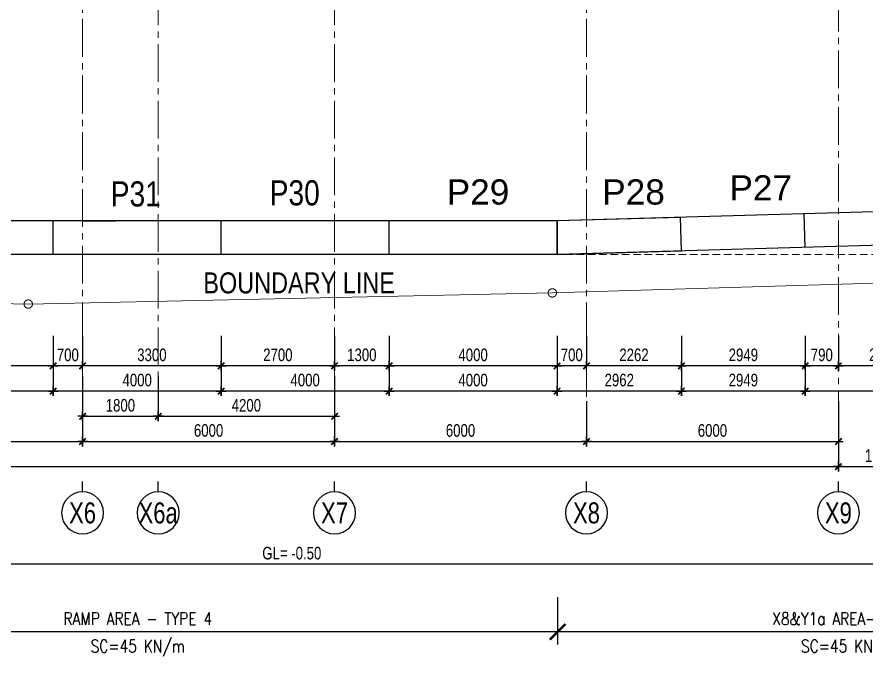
# Model space of a CAD drawing. Header units: millimetres. Extents: x 2611025 to 4139346, y -89870 to 101087.
# Drawn here: x 2686152 to 2706396, y -53906 to -38376 of the extents above; entities that cross this region are included whole.
import ezdxf
from ezdxf.enums import TextEntityAlignment as Align

# ---------------------------------------------------------------- set-up
doc = ezdxf.new("R2010")
doc.units = ezdxf.units.MM
doc.header["$LTSCALE"] = 1200
doc.header["$PDMODE"] = 35
for name, pattern in [('$$DASHED$$', [0.75, 0.5, -0.25]), ('CENTER2', [1.125, 0.75, -0.125, 0.125, -0.125]), ('ChainLines2', [3230, 2800, -140, 150, -140])]:
    doc.linetypes.add(name, pattern=pattern)
for name, color, linetype, lineweight in [('2D_SIKITI', 6, 'ChainLines2', 20), ('BOUND', 3, 'Continuous', 20), ('ESB_TEXT', 3, 'Continuous', 20), ('K-THUOC', 1, 'Continuous', 18)]:
    doc.layers.add(name, color=color, linetype=linetype, lineweight=lineweight)
for name, color, linetype in [('CDC.01.AXIS', 160, 'CENTER2'), ('CDC.02.DIM', 1, 'Continuous'), ('CDC.06.TEXT', 2, 'Continuous'), ('WALL-RC', 2, 'Continuous')]:
    doc.layers.add(name, color=color, linetype=linetype)
doc.styles.add('1', font='arial.ttf', dxfattribs={"width": 0.75})
doc.styles.add('Arial', font='arial.ttf', dxfattribs={"height": 480})
doc.styles.add('BIGTEXT', font='arial.ttf', dxfattribs={"width": 0.8})
doc.styles.add('DIMTEXT', font='romans.shx', dxfattribs={"width": 0.8})
doc.styles.add('ESB_ARIAL', font='arial.ttf', dxfattribs={"width": 0.8})
doc.styles.add('SMTEXT', font='arial.ttf', dxfattribs={"width": 0.75})
doc.dimstyles.new('120X1', dxfattribs={"dimscale": 120, "dimtxt": 2.5, "dimasz": 0.008, "dimexe": 0, "dimexo": 0, "dimgap": 0.9, "dimtad": 1, "dimdec": 0, "dimzin": 13, "dimdsep": 46, "dimtxsty": '1', "dimblk1": 'CHEO', "dimblk2": 'CHEO', "dimsah": 1, "dimcen": 0, "dimclrd": 256, "dimclre": 256, "dimclrt": 3, "dimadec": 0, "dimazin": 0, "dimtfac": 1, "dimtdec": 0, "dimtix": 1, "dimtmove": 2, "dimatfit": 3, "dimldrblk": 'CHEO', "dimfxl": 8, "dimfxlon": 1, "dimtolj": 1, "dimtzin": 13, "dimarcsym": 0})
doc.dimstyles.new('BSV1-100', dxfattribs={"dimtxt": 300, "dimasz": 250, "dimexe": 200, "dimexo": 0, "dimgap": 108, "dimtad": 1, "dimdec": 0, "dimdsep": 46, "dimtxsty": 'SMTEXT', "dimblk": 'ARCHTICK', "dimcen": 100, "dimdle": 250, "dimclrd": 256, "dimclre": 256, "dimclrt": 1, "dimadec": 0, "dimazin": 0, "dimtfac": 1, "dimtdec": 0, "dimtix": 1, "dimtmove": 2, "dimatfit": 3, "dimfxl": 720, "dimfxlon": 1, "dimtolj": 1, "dimtzin": 0, "dimarcsym": 0})
doc.dimstyles.new('BSV100', dxfattribs={"dimscale": 1.5, "dimtxt": 300, "dimasz": 250, "dimexe": 200, "dimexo": 0, "dimgap": 108, "dimtad": 1, "dimdec": 0, "dimdsep": 46, "dimtxsty": 'SMTEXT', "dimblk": 'ARCHTICK', "dimcen": 100, "dimdle": 250, "dimclrd": 256, "dimclre": 256, "dimclrt": 2, "dimadec": 0, "dimazin": 0, "dimtfac": 1, "dimtdec": 0, "dimtix": 1, "dimtmove": 2, "dimatfit": 3, "dimfxl": 550, "dimfxlon": 1, "dimtolj": 1, "dimtzin": 0, "dimarcsym": 0})

# ---------------------------------------------------------------- blocks, each defined once
blk = doc.blocks.new('_ArchTick')
at = {"color": 0, "linetype": 'ByBlock', "const_width": 0.15}
blk.add_lwpolyline([(-0.5, -0.5), (0.5, 0.5)], dxfattribs=at)
blk = doc.blocks.new('*D19')
at = {"layer": 'BOUND', "lineweight": -2, "transparency": 16777216}
for p, q in [((2672529, -50692), (2672529, -51612)), ((2712865, -50692), (2712865, -51612)), ((2713115, -51412), (2672279, -51412))]:
    blk.add_line(p, q, dxfattribs=at)
at = {"layer": 'Defpoints', "color": 0, "transparency": 16777216}
for p in [(2672529, -43353), (2712865, -43353), (2672529, -51412)]:
    blk.add_point(p, dxfattribs=at)
at = {"layer": 'BOUND', "lineweight": -2, "transparency": 16777216, "xscale": 250, "yscale": 250, "zscale": 250, "rotation": 180}
blk.add_blockref('_ArchTick', (2672529, -51412), dxfattribs=at)
at = {"layer": 'BOUND', "lineweight": -2, "transparency": 16777216, "xscale": 250, "yscale": 250, "zscale": 250}
blk.add_blockref('_ArchTick', (2712865, -51412), dxfattribs=at)
at = {"layer": 'BOUND', "color": 1, "transparency": 16777216, "insert": (2692697, -51149), "char_height": 300, "attachment_point": 5, "style": 'SMTEXT'}
blk.add_mtext('\\A1;GL= -0.50', dxfattribs=at)
blk = doc.blocks.new('*D58')
at = {"layer": 'Defpoints', "color": 0, "transparency": 16777216}
for p in [(2712865, -43353), (2699028, -43615), (2699028, -53020)]:
    blk.add_point(p, dxfattribs=at)
at = {"layer": 'K-THUOC', "lineweight": -2, "transparency": 16777216}
for p, q in [((2699028, -52195), (2699028, -53320)), ((2712865, -52195), (2712865, -53320)), ((2713240, -53020), (2698653, -53020))]:
    blk.add_line(p, q, dxfattribs=at)
at = {"layer": 'K-THUOC', "lineweight": -2, "transparency": 16777216, "xscale": 375, "yscale": 375, "zscale": 375, "rotation": 180}
blk.add_blockref('_ArchTick', (2699028, -53020), dxfattribs=at)
at = {"layer": 'K-THUOC', "lineweight": -2, "transparency": 16777216, "xscale": 375, "yscale": 375, "zscale": 375}
blk.add_blockref('_ArchTick', (2712865, -53020), dxfattribs=at)
at = {"layer": 'K-THUOC', "color": 2, "transparency": 16777216, "char_height": 300, "attachment_point": 5, "style": 'DIMTEXT'}
for s, insert in [('\\A1;X8&Y1a AREA-TYPE 2', (2705946, -52708)), ('\\A1;SC=45 KN/m', (2705946, -53410))]:
    blk.add_mtext(s, dxfattribs=dict(at, insert=insert))
blk = doc.blocks.new('*D59')
at = {"layer": 'Defpoints', "color": 0, "transparency": 16777216}
for p in [(2679029, -43353), (2699028, -43353), (2679029, -53020)]:
    blk.add_point(p, dxfattribs=at)
at = {"layer": 'K-THUOC', "lineweight": -2, "transparency": 16777216}
for p, q in [((2679029, -52195), (2679029, -53320)), ((2699028, -52195), (2699028, -53320)), ((2699403, -53020), (2678654, -53020))]:
    blk.add_line(p, q, dxfattribs=at)
at = {"layer": 'K-THUOC', "lineweight": -2, "transparency": 16777216, "xscale": 375, "yscale": 375, "zscale": 375, "rotation": 180}
blk.add_blockref('_ArchTick', (2679029, -53020), dxfattribs=at)
at = {"layer": 'K-THUOC', "lineweight": -2, "transparency": 16777216, "xscale": 375, "yscale": 375, "zscale": 375}
blk.add_blockref('_ArchTick', (2699028, -53020), dxfattribs=at)
at = {"layer": 'K-THUOC', "color": 2, "transparency": 16777216, "char_height": 300, "attachment_point": 5, "style": 'DIMTEXT'}
for s, insert in [('\\A1;RAMP AREA - TYPE 4', (2689028, -52708)), ('\\A1;SC=45 KN/m', (2689028, -53410))]:
    blk.add_mtext(s, dxfattribs=dict(at, insert=insert))
blk = doc.blocks.new('CHEO')
at = {"layer": 'CDC.02.DIM'}
for points in [[(-121, 0), (121, 0)], [(0, 121), (0, -121)]]:
    blk.add_lwpolyline(points, dxfattribs=at)
at = {"layer": 'CDC.02.DIM', "const_width": 40}
blk.add_lwpolyline([(80, 80), (-80, -81)], dxfattribs=at)
blk = doc.blocks.new('*D192')
at = {"layer": 'CDC.02.DIM', "lineweight": -2, "transparency": 16777216}
for p, q in [((2681715, -47527), (2681715, -48487)), ((2687715, -47527), (2687715, -48487)), ((2681716, -48487), (2687714, -48487))]:
    blk.add_line(p, q, dxfattribs=at)
at = {"layer": 'Defpoints', "color": 0, "transparency": 16777216}
for p in [(2681715, -45969), (2687715, -45969), (2687715, -48487)]:
    blk.add_point(p, dxfattribs=at)
at = {"layer": 'CDC.02.DIM', "lineweight": -2, "transparency": 16777216, "xscale": 0.96, "yscale": 0.96, "zscale": 0.96, "rotation": 180}
blk.add_blockref('CHEO', (2681715, -48487), dxfattribs=at)
at = {"layer": 'CDC.02.DIM', "lineweight": -2, "transparency": 16777216, "xscale": 0.96, "yscale": 0.96, "zscale": 0.96}
blk.add_blockref('CHEO', (2687715, -48487), dxfattribs=at)
at = {"layer": 'CDC.02.DIM', "color": 3, "transparency": 16777216, "insert": (2684715, -48226), "char_height": 300, "attachment_point": 5, "style": '1'}
blk.add_mtext('\\A1;6000', dxfattribs=at)
blk = doc.blocks.new('*D193')
at = {"layer": 'CDC.02.DIM', "lineweight": -2, "transparency": 16777216}
for p, q in [((2687715, -47527), (2687715, -48487)), ((2693715, -47527), (2693715, -48487)), ((2687716, -48487), (2693714, -48487))]:
    blk.add_line(p, q, dxfattribs=at)
at = {"layer": 'Defpoints', "color": 0, "transparency": 16777216}
for p in [(2687715, -45969), (2693715, -45969), (2693715, -48487)]:
    blk.add_point(p, dxfattribs=at)
at = {"layer": 'CDC.02.DIM', "lineweight": -2, "transparency": 16777216, "xscale": 0.96, "yscale": 0.96, "zscale": 0.96, "rotation": 180}
blk.add_blockref('CHEO', (2687715, -48487), dxfattribs=at)
at = {"layer": 'CDC.02.DIM', "lineweight": -2, "transparency": 16777216, "xscale": 0.96, "yscale": 0.96, "zscale": 0.96}
blk.add_blockref('CHEO', (2693715, -48487), dxfattribs=at)
at = {"layer": 'CDC.02.DIM', "color": 3, "transparency": 16777216, "insert": (2690715, -48226), "char_height": 300, "attachment_point": 5, "style": '1'}
blk.add_mtext('\\A1;6000', dxfattribs=at)
blk = doc.blocks.new('*D194')
at = {"layer": 'CDC.02.DIM', "lineweight": -2, "transparency": 16777216}
for p, q in [((2693715, -47527), (2693715, -48487)), ((2699715, -47527), (2699715, -48487)), ((2693716, -48487), (2699714, -48487))]:
    blk.add_line(p, q, dxfattribs=at)
at = {"layer": 'Defpoints', "color": 0, "transparency": 16777216}
for p in [(2693715, -45969), (2699715, -45969), (2699715, -48487)]:
    blk.add_point(p, dxfattribs=at)
at = {"layer": 'CDC.02.DIM', "lineweight": -2, "transparency": 16777216, "xscale": 0.96, "yscale": 0.96, "zscale": 0.96, "rotation": 180}
blk.add_blockref('CHEO', (2693715, -48487), dxfattribs=at)
at = {"layer": 'CDC.02.DIM', "lineweight": -2, "transparency": 16777216, "xscale": 0.96, "yscale": 0.96, "zscale": 0.96}
blk.add_blockref('CHEO', (2699715, -48487), dxfattribs=at)
at = {"layer": 'CDC.02.DIM', "color": 3, "transparency": 16777216, "insert": (2696715, -48226), "char_height": 300, "attachment_point": 5, "style": '1'}
blk.add_mtext('\\A1;6000', dxfattribs=at)
blk = doc.blocks.new('*D195')
at = {"layer": 'CDC.02.DIM', "lineweight": -2, "transparency": 16777216}
for p, q in [((2699715, -47527), (2699715, -48487)), ((2705715, -47527), (2705715, -48487)), ((2699716, -48487), (2705714, -48487))]:
    blk.add_line(p, q, dxfattribs=at)
at = {"layer": 'Defpoints', "color": 0, "transparency": 16777216}
for p in [(2699715, -45969), (2705715, -45969), (2705715, -48487)]:
    blk.add_point(p, dxfattribs=at)
at = {"layer": 'CDC.02.DIM', "lineweight": -2, "transparency": 16777216, "xscale": 0.96, "yscale": 0.96, "zscale": 0.96, "rotation": 180}
blk.add_blockref('CHEO', (2699715, -48487), dxfattribs=at)
at = {"layer": 'CDC.02.DIM', "lineweight": -2, "transparency": 16777216, "xscale": 0.96, "yscale": 0.96, "zscale": 0.96}
blk.add_blockref('CHEO', (2705715, -48487), dxfattribs=at)
at = {"layer": 'CDC.02.DIM', "color": 3, "transparency": 16777216, "insert": (2702715, -48226), "char_height": 300, "attachment_point": 5, "style": '1'}
blk.add_mtext('\\A1;6000', dxfattribs=at)
blk = doc.blocks.new('_Axis name')
at = {"layer": 'CDC.02.DIM'}
blk.add_line((0, 2.5), (0, 0), dxfattribs=at)
blk.add_circle((0, 7.5), 5, dxfattribs=at)
at = {"layer": 'CDC.02.DIM', "style": 'BIGTEXT', "width": 0.75}
blk.add_attdef('.', text='', height=5, dxfattribs=at).set_placement((0, 7.5), align=Align.MIDDLE)
blk = doc.blocks.new('*D196')
at = {"layer": 'CDC.02.DIM', "lineweight": -2, "transparency": 16777216}
for p, q in [((2657715, -48127), (2657715, -49087)), ((2705715, -48127), (2705715, -49087)), ((2657716, -49087), (2705714, -49087))]:
    blk.add_line(p, q, dxfattribs=at)
at = {"layer": 'Defpoints', "color": 0, "transparency": 16777216}
for p in [(2657715, -45969), (2705715, -45969), (2705715, -49087)]:
    blk.add_point(p, dxfattribs=at)
at = {"layer": 'CDC.02.DIM', "lineweight": -2, "transparency": 16777216, "xscale": 0.96, "yscale": 0.96, "zscale": 0.96, "rotation": 180}
blk.add_blockref('CHEO', (2657715, -49087), dxfattribs=at)
at = {"layer": 'CDC.02.DIM', "lineweight": -2, "transparency": 16777216, "xscale": 0.96, "yscale": 0.96, "zscale": 0.96}
blk.add_blockref('CHEO', (2705715, -49087), dxfattribs=at)
at = {"layer": 'CDC.02.DIM', "color": 3, "transparency": 16777216, "insert": (2681715, -48826), "char_height": 300, "attachment_point": 5, "style": '1'}
blk.add_mtext('\\A1;48000', dxfattribs=at)
blk = doc.blocks.new('*D197')
at = {"layer": 'CDC.02.DIM', "lineweight": -2, "transparency": 16777216}
for p, q in [((2705715, -48127), (2705715, -49087)), ((2707675, -48127), (2707675, -49087)), ((2705716, -49087), (2707674, -49087))]:
    blk.add_line(p, q, dxfattribs=at)
at = {"layer": 'Defpoints', "color": 0, "transparency": 16777216}
for p in [(2705715, -45969), (2707675, -45969), (2707675, -49087)]:
    blk.add_point(p, dxfattribs=at)
at = {"layer": 'CDC.02.DIM', "lineweight": -2, "transparency": 16777216, "xscale": 0.96, "yscale": 0.96, "zscale": 0.96, "rotation": 180}
blk.add_blockref('CHEO', (2705715, -49087), dxfattribs=at)
at = {"layer": 'CDC.02.DIM', "lineweight": -2, "transparency": 16777216, "xscale": 0.96, "yscale": 0.96, "zscale": 0.96}
blk.add_blockref('CHEO', (2707675, -49087), dxfattribs=at)
at = {"layer": 'CDC.02.DIM', "color": 3, "transparency": 16777216, "insert": (2706695, -48826), "char_height": 300, "attachment_point": 5, "style": '1'}
blk.add_mtext('\\A1;1960', dxfattribs=at)
blk = doc.blocks.new('*D201')
at = {"layer": 'CDC.02.DIM', "lineweight": -2, "transparency": 16777216}
for p, q in [((2687715, -46928), (2687715, -47888)), ((2689515, -46928), (2689515, -47888)), ((2687716, -47888), (2689514, -47888))]:
    blk.add_line(p, q, dxfattribs=at)
at = {"layer": 'Defpoints', "color": 0, "transparency": 16777216}
for p in [(2687715, -45969), (2689515, -45969), (2689515, -47888)]:
    blk.add_point(p, dxfattribs=at)
at = {"layer": 'CDC.02.DIM', "lineweight": -2, "transparency": 16777216, "xscale": 0.96, "yscale": 0.96, "zscale": 0.96, "rotation": 180}
blk.add_blockref('CHEO', (2687715, -47888), dxfattribs=at)
at = {"layer": 'CDC.02.DIM', "lineweight": -2, "transparency": 16777216, "xscale": 0.96, "yscale": 0.96, "zscale": 0.96}
blk.add_blockref('CHEO', (2689515, -47888), dxfattribs=at)
at = {"layer": 'CDC.02.DIM', "color": 3, "transparency": 16777216, "insert": (2688615, -47627), "char_height": 300, "attachment_point": 5, "style": '1'}
blk.add_mtext('\\A1;1800', dxfattribs=at)
blk = doc.blocks.new('*D202')
at = {"layer": 'CDC.02.DIM', "lineweight": -2, "transparency": 16777216}
for p, q in [((2689515, -46928), (2689515, -47888)), ((2693715, -46928), (2693715, -47888)), ((2689516, -47888), (2693714, -47888))]:
    blk.add_line(p, q, dxfattribs=at)
at = {"layer": 'Defpoints', "color": 0, "transparency": 16777216}
for p in [(2689515, -45969), (2693715, -45969), (2693715, -47888)]:
    blk.add_point(p, dxfattribs=at)
at = {"layer": 'CDC.02.DIM', "lineweight": -2, "transparency": 16777216, "xscale": 0.96, "yscale": 0.96, "zscale": 0.96, "rotation": 180}
blk.add_blockref('CHEO', (2689515, -47888), dxfattribs=at)
at = {"layer": 'CDC.02.DIM', "lineweight": -2, "transparency": 16777216, "xscale": 0.96, "yscale": 0.96, "zscale": 0.96}
blk.add_blockref('CHEO', (2693715, -47888), dxfattribs=at)
at = {"layer": 'CDC.02.DIM', "color": 3, "transparency": 16777216, "insert": (2691615, -47627), "char_height": 300, "attachment_point": 5, "style": '1'}
blk.add_mtext('\\A1;4200', dxfattribs=at)
blk = doc.blocks.new('*D207')
at = {"layer": 'CDC.02.DIM', "lineweight": -2, "transparency": 16777216}
for p, q in [((2705715, -45969), (2705715, -46687)), ((2707874, -45969), (2707874, -46687)), ((2707873, -46687), (2705716, -46687))]:
    blk.add_line(p, q, dxfattribs=at)
at = {"layer": 'Defpoints', "color": 0, "transparency": 16777216}
for p in [(2705715, -45969), (2707874, -45969), (2705715, -46687)]:
    blk.add_point(p, dxfattribs=at)
at = {"layer": 'CDC.02.DIM', "lineweight": -2, "transparency": 16777216, "xscale": 0.96, "yscale": 0.96, "zscale": 0.96, "rotation": 180}
blk.add_blockref('CHEO', (2705715, -46687), dxfattribs=at)
at = {"layer": 'CDC.02.DIM', "lineweight": -2, "transparency": 16777216, "xscale": 0.96, "yscale": 0.96, "zscale": 0.96}
blk.add_blockref('CHEO', (2707874, -46687), dxfattribs=at)
at = {"layer": 'CDC.02.DIM', "color": 3, "transparency": 16777216, "insert": (2706795, -46426), "char_height": 300, "attachment_point": 5, "style": '1'}
blk.add_mtext('\\A1;2160', dxfattribs=at)
blk = doc.blocks.new('*D208')
at = {"layer": 'CDC.02.DIM', "lineweight": -2, "transparency": 16777216}
for p, q in [((2704925, -45969), (2704925, -46687)), ((2705715, -45969), (2705715, -46687)), ((2705714, -46687), (2704926, -46687))]:
    blk.add_line(p, q, dxfattribs=at)
at = {"layer": 'Defpoints', "color": 0, "transparency": 16777216}
for p in [(2704925, -45969), (2705715, -45969), (2704925, -46687)]:
    blk.add_point(p, dxfattribs=at)
at = {"layer": 'CDC.02.DIM', "lineweight": -2, "transparency": 16777216, "xscale": 0.96, "yscale": 0.96, "zscale": 0.96, "rotation": 180}
blk.add_blockref('CHEO', (2704925, -46687), dxfattribs=at)
at = {"layer": 'CDC.02.DIM', "lineweight": -2, "transparency": 16777216, "xscale": 0.96, "yscale": 0.96, "zscale": 0.96}
blk.add_blockref('CHEO', (2705715, -46687), dxfattribs=at)
at = {"layer": 'CDC.02.DIM', "color": 3, "transparency": 16777216, "insert": (2705320, -46426), "char_height": 300, "attachment_point": 5, "style": '1'}
blk.add_mtext('\\A1;790', dxfattribs=at)
blk = doc.blocks.new('*D209')
at = {"layer": 'CDC.02.DIM', "lineweight": -2, "transparency": 16777216}
for p, q in [((2701976, -45969), (2701976, -46687)), ((2704925, -45969), (2704925, -46687)), ((2704924, -46687), (2701977, -46687))]:
    blk.add_line(p, q, dxfattribs=at)
at = {"layer": 'Defpoints', "color": 0, "transparency": 16777216}
for p in [(2701976, -45969), (2704925, -45969), (2701976, -46687)]:
    blk.add_point(p, dxfattribs=at)
at = {"layer": 'CDC.02.DIM', "lineweight": -2, "transparency": 16777216, "xscale": 0.96, "yscale": 0.96, "zscale": 0.96, "rotation": 180}
blk.add_blockref('CHEO', (2701976, -46687), dxfattribs=at)
at = {"layer": 'CDC.02.DIM', "lineweight": -2, "transparency": 16777216, "xscale": 0.96, "yscale": 0.96, "zscale": 0.96}
blk.add_blockref('CHEO', (2704925, -46687), dxfattribs=at)
at = {"layer": 'CDC.02.DIM', "color": 3, "transparency": 16777216, "insert": (2703451, -46426), "char_height": 300, "attachment_point": 5, "style": '1'}
blk.add_mtext('\\A1;2949', dxfattribs=at)
blk = doc.blocks.new('*D210')
at = {"layer": 'CDC.02.DIM', "lineweight": -2, "transparency": 16777216}
for p, q in [((2699715, -45969), (2699715, -46687)), ((2701976, -45969), (2701976, -46687)), ((2701975, -46687), (2699716, -46687))]:
    blk.add_line(p, q, dxfattribs=at)
at = {"layer": 'Defpoints', "color": 0, "transparency": 16777216}
for p in [(2699715, -45969), (2701976, -45969), (2699715, -46687)]:
    blk.add_point(p, dxfattribs=at)
at = {"layer": 'CDC.02.DIM', "lineweight": -2, "transparency": 16777216, "xscale": 0.96, "yscale": 0.96, "zscale": 0.96, "rotation": 180}
blk.add_blockref('CHEO', (2699715, -46687), dxfattribs=at)
at = {"layer": 'CDC.02.DIM', "lineweight": -2, "transparency": 16777216, "xscale": 0.96, "yscale": 0.96, "zscale": 0.96}
blk.add_blockref('CHEO', (2701976, -46687), dxfattribs=at)
at = {"layer": 'CDC.02.DIM', "color": 3, "transparency": 16777216, "insert": (2700846, -46426), "char_height": 300, "attachment_point": 5, "style": '1'}
blk.add_mtext('\\A1;2262', dxfattribs=at)
blk = doc.blocks.new('*D211')
at = {"layer": 'CDC.02.DIM', "lineweight": -2, "transparency": 16777216}
for p, q in [((2699015, -45969), (2699015, -46687)), ((2699715, -45969), (2699715, -46687)), ((2699014, -46687), (2699013, -46687)), ((2699715, -46687), (2699015, -46687)), ((2699716, -46687), (2699717, -46687))]:
    blk.add_line(p, q, dxfattribs=at)
at = {"layer": 'Defpoints', "color": 0, "transparency": 16777216}
for p in [(2699015, -45969), (2699715, -45969), (2699015, -46687)]:
    blk.add_point(p, dxfattribs=at)
at = {"layer": 'CDC.02.DIM', "lineweight": -2, "transparency": 16777216, "xscale": 0.96, "yscale": 0.96, "zscale": 0.96}
blk.add_blockref('CHEO', (2699015, -46687), dxfattribs=at)
at = {"layer": 'CDC.02.DIM', "lineweight": -2, "transparency": 16777216, "xscale": 0.96, "yscale": 0.96, "zscale": 0.96, "rotation": 180}
blk.add_blockref('CHEO', (2699715, -46687), dxfattribs=at)
at = {"layer": 'CDC.02.DIM', "color": 3, "transparency": 16777216, "insert": (2699365, -46426), "char_height": 300, "attachment_point": 5, "style": '1'}
blk.add_mtext('\\A1;700', dxfattribs=at)
blk = doc.blocks.new('*D212')
at = {"layer": 'CDC.02.DIM', "lineweight": -2, "transparency": 16777216}
for p, q in [((2695015, -45969), (2695015, -46687)), ((2699015, -45969), (2699015, -46687)), ((2699014, -46687), (2695016, -46687))]:
    blk.add_line(p, q, dxfattribs=at)
at = {"layer": 'Defpoints', "color": 0, "transparency": 16777216}
for p in [(2695015, -45969), (2699015, -45969), (2695015, -46687)]:
    blk.add_point(p, dxfattribs=at)
at = {"layer": 'CDC.02.DIM', "lineweight": -2, "transparency": 16777216, "xscale": 0.96, "yscale": 0.96, "zscale": 0.96, "rotation": 180}
blk.add_blockref('CHEO', (2695015, -46687), dxfattribs=at)
at = {"layer": 'CDC.02.DIM', "lineweight": -2, "transparency": 16777216, "xscale": 0.96, "yscale": 0.96, "zscale": 0.96}
blk.add_blockref('CHEO', (2699015, -46687), dxfattribs=at)
at = {"layer": 'CDC.02.DIM', "color": 3, "transparency": 16777216, "insert": (2697015, -46426), "char_height": 300, "attachment_point": 5, "style": '1'}
blk.add_mtext('\\A1;4000', dxfattribs=at)
blk = doc.blocks.new('*D213')
at = {"layer": 'CDC.02.DIM', "lineweight": -2, "transparency": 16777216}
for p, q in [((2693715, -45969), (2693715, -46687)), ((2695015, -45969), (2695015, -46687)), ((2695014, -46687), (2693716, -46687))]:
    blk.add_line(p, q, dxfattribs=at)
at = {"layer": 'Defpoints', "color": 0, "transparency": 16777216}
for p in [(2693715, -45969), (2695015, -45969), (2693715, -46687)]:
    blk.add_point(p, dxfattribs=at)
at = {"layer": 'CDC.02.DIM', "lineweight": -2, "transparency": 16777216, "xscale": 0.96, "yscale": 0.96, "zscale": 0.96, "rotation": 180}
blk.add_blockref('CHEO', (2693715, -46687), dxfattribs=at)
at = {"layer": 'CDC.02.DIM', "lineweight": -2, "transparency": 16777216, "xscale": 0.96, "yscale": 0.96, "zscale": 0.96}
blk.add_blockref('CHEO', (2695015, -46687), dxfattribs=at)
at = {"layer": 'CDC.02.DIM', "color": 3, "transparency": 16777216, "insert": (2694365, -46426), "char_height": 300, "attachment_point": 5, "style": '1'}
blk.add_mtext('\\A1;1300', dxfattribs=at)
blk = doc.blocks.new('*D214')
at = {"layer": 'CDC.02.DIM', "lineweight": -2, "transparency": 16777216}
for p, q in [((2691015, -45969), (2691015, -46687)), ((2693715, -45969), (2693715, -46687)), ((2693714, -46687), (2691016, -46687))]:
    blk.add_line(p, q, dxfattribs=at)
at = {"layer": 'Defpoints', "color": 0, "transparency": 16777216}
for p in [(2691015, -45969), (2693715, -45969), (2691015, -46687)]:
    blk.add_point(p, dxfattribs=at)
at = {"layer": 'CDC.02.DIM', "lineweight": -2, "transparency": 16777216, "xscale": 0.96, "yscale": 0.96, "zscale": 0.96, "rotation": 180}
blk.add_blockref('CHEO', (2691015, -46687), dxfattribs=at)
at = {"layer": 'CDC.02.DIM', "lineweight": -2, "transparency": 16777216, "xscale": 0.96, "yscale": 0.96, "zscale": 0.96}
blk.add_blockref('CHEO', (2693715, -46687), dxfattribs=at)
at = {"layer": 'CDC.02.DIM', "color": 3, "transparency": 16777216, "insert": (2692365, -46426), "char_height": 300, "attachment_point": 5, "style": '1'}
blk.add_mtext('\\A1;2700', dxfattribs=at)
blk = doc.blocks.new('*D215')
at = {"layer": 'CDC.02.DIM', "lineweight": -2, "transparency": 16777216}
for p, q in [((2687715, -45969), (2687715, -46687)), ((2691015, -45969), (2691015, -46687)), ((2691014, -46687), (2687716, -46687))]:
    blk.add_line(p, q, dxfattribs=at)
at = {"layer": 'Defpoints', "color": 0, "transparency": 16777216}
for p in [(2687715, -45969), (2691015, -45969), (2687715, -46687)]:
    blk.add_point(p, dxfattribs=at)
at = {"layer": 'CDC.02.DIM', "lineweight": -2, "transparency": 16777216, "xscale": 0.96, "yscale": 0.96, "zscale": 0.96, "rotation": 180}
blk.add_blockref('CHEO', (2687715, -46687), dxfattribs=at)
at = {"layer": 'CDC.02.DIM', "lineweight": -2, "transparency": 16777216, "xscale": 0.96, "yscale": 0.96, "zscale": 0.96}
blk.add_blockref('CHEO', (2691015, -46687), dxfattribs=at)
at = {"layer": 'CDC.02.DIM', "color": 3, "transparency": 16777216, "insert": (2689365, -46426), "char_height": 300, "attachment_point": 5, "style": '1'}
blk.add_mtext('\\A1;3300', dxfattribs=at)
blk = doc.blocks.new('*D216')
at = {"layer": 'CDC.02.DIM', "lineweight": -2, "transparency": 16777216}
for p, q in [((2687013, -45969), (2687013, -46687)), ((2687713, -45969), (2687713, -46687)), ((2687012, -46687), (2687011, -46687)), ((2687713, -46687), (2687013, -46687)), ((2687714, -46687), (2687715, -46687))]:
    blk.add_line(p, q, dxfattribs=at)
at = {"layer": 'Defpoints', "color": 0, "transparency": 16777216}
for p in [(2687013, -45969), (2687713, -45969), (2687013, -46687)]:
    blk.add_point(p, dxfattribs=at)
at = {"layer": 'CDC.02.DIM', "lineweight": -2, "transparency": 16777216, "xscale": 0.96, "yscale": 0.96, "zscale": 0.96}
blk.add_blockref('CHEO', (2687013, -46687), dxfattribs=at)
at = {"layer": 'CDC.02.DIM', "lineweight": -2, "transparency": 16777216, "xscale": 0.96, "yscale": 0.96, "zscale": 0.96, "rotation": 180}
blk.add_blockref('CHEO', (2687713, -46687), dxfattribs=at)
at = {"layer": 'CDC.02.DIM', "color": 3, "transparency": 16777216, "insert": (2687363, -46426), "char_height": 300, "attachment_point": 5, "style": '1'}
blk.add_mtext('\\A1;700', dxfattribs=at)
blk = doc.blocks.new('*D217')
at = {"layer": 'CDC.02.DIM', "lineweight": -2, "transparency": 16777216}
for p, q in [((2683015, -45969), (2683015, -46687)), ((2687015, -45969), (2687015, -46687)), ((2687014, -46687), (2683016, -46687))]:
    blk.add_line(p, q, dxfattribs=at)
at = {"layer": 'Defpoints', "color": 0, "transparency": 16777216}
for p in [(2683015, -45969), (2687015, -45969), (2683015, -46687)]:
    blk.add_point(p, dxfattribs=at)
at = {"layer": 'CDC.02.DIM', "lineweight": -2, "transparency": 16777216, "xscale": 0.96, "yscale": 0.96, "zscale": 0.96, "rotation": 180}
blk.add_blockref('CHEO', (2683015, -46687), dxfattribs=at)
at = {"layer": 'CDC.02.DIM', "lineweight": -2, "transparency": 16777216, "xscale": 0.96, "yscale": 0.96, "zscale": 0.96}
blk.add_blockref('CHEO', (2687015, -46687), dxfattribs=at)
at = {"layer": 'CDC.02.DIM', "color": 3, "transparency": 16777216, "insert": (2685015, -46426), "char_height": 300, "attachment_point": 5, "style": '1'}
blk.add_mtext('\\A1;4000', dxfattribs=at)
blk = doc.blocks.new('*D233')
at = {"layer": 'CDC.02.DIM', "lineweight": -2, "transparency": 16777216}
for p, q in [((2704925, -46327), (2704925, -47287)), ((2710244, -46327), (2710244, -47287)), ((2710243, -47287), (2704926, -47287))]:
    blk.add_line(p, q, dxfattribs=at)
at = {"layer": 'Defpoints', "color": 0, "transparency": 16777216}
for p in [(2704925, -45969), (2710244, -45969), (2704925, -47287)]:
    blk.add_point(p, dxfattribs=at)
at = {"layer": 'CDC.02.DIM', "lineweight": -2, "transparency": 16777216, "xscale": 0.96, "yscale": 0.96, "zscale": 0.96, "rotation": 180}
blk.add_blockref('CHEO', (2704925, -47287), dxfattribs=at)
at = {"layer": 'CDC.02.DIM', "lineweight": -2, "transparency": 16777216, "xscale": 0.96, "yscale": 0.96, "zscale": 0.96}
blk.add_blockref('CHEO', (2710244, -47287), dxfattribs=at)
at = {"layer": 'CDC.02.DIM', "color": 3, "transparency": 16777216, "insert": (2707585, -47026), "char_height": 300, "attachment_point": 5, "style": '1'}
blk.add_mtext('\\A1;5319', dxfattribs=at)
blk = doc.blocks.new('*D234')
at = {"layer": 'CDC.02.DIM', "lineweight": -2, "transparency": 16777216}
for p, q in [((2701976, -46327), (2701976, -47287)), ((2704925, -46327), (2704925, -47287)), ((2704924, -47287), (2701977, -47287))]:
    blk.add_line(p, q, dxfattribs=at)
at = {"layer": 'Defpoints', "color": 0, "transparency": 16777216}
for p in [(2701976, -45969), (2704925, -45969), (2701976, -47287)]:
    blk.add_point(p, dxfattribs=at)
at = {"layer": 'CDC.02.DIM', "lineweight": -2, "transparency": 16777216, "xscale": 0.96, "yscale": 0.96, "zscale": 0.96, "rotation": 180}
blk.add_blockref('CHEO', (2701976, -47287), dxfattribs=at)
at = {"layer": 'CDC.02.DIM', "lineweight": -2, "transparency": 16777216, "xscale": 0.96, "yscale": 0.96, "zscale": 0.96}
blk.add_blockref('CHEO', (2704925, -47287), dxfattribs=at)
at = {"layer": 'CDC.02.DIM', "color": 3, "transparency": 16777216, "insert": (2703451, -47026), "char_height": 300, "attachment_point": 5, "style": '1'}
blk.add_mtext('\\A1;2949', dxfattribs=at)
blk = doc.blocks.new('*D235')
at = {"layer": 'CDC.02.DIM', "lineweight": -2, "transparency": 16777216}
for p, q in [((2695015, -46327), (2695015, -47287)), ((2699015, -46327), (2699015, -47287)), ((2699014, -47287), (2695016, -47287))]:
    blk.add_line(p, q, dxfattribs=at)
at = {"layer": 'Defpoints', "color": 0, "transparency": 16777216}
for p in [(2695015, -45969), (2699015, -45969), (2695015, -47287)]:
    blk.add_point(p, dxfattribs=at)
at = {"layer": 'CDC.02.DIM', "lineweight": -2, "transparency": 16777216, "xscale": 0.96, "yscale": 0.96, "zscale": 0.96, "rotation": 180}
blk.add_blockref('CHEO', (2695015, -47287), dxfattribs=at)
at = {"layer": 'CDC.02.DIM', "lineweight": -2, "transparency": 16777216, "xscale": 0.96, "yscale": 0.96, "zscale": 0.96}
blk.add_blockref('CHEO', (2699015, -47287), dxfattribs=at)
at = {"layer": 'CDC.02.DIM', "color": 3, "transparency": 16777216, "insert": (2697015, -47026), "char_height": 300, "attachment_point": 5, "style": '1'}
blk.add_mtext('\\A1;4000', dxfattribs=at)
blk = doc.blocks.new('*D236')
at = {"layer": 'CDC.02.DIM', "lineweight": -2, "transparency": 16777216}
for p, q in [((2691015, -46327), (2691015, -47287)), ((2695015, -46327), (2695015, -47287)), ((2695014, -47287), (2691016, -47287))]:
    blk.add_line(p, q, dxfattribs=at)
at = {"layer": 'Defpoints', "color": 0, "transparency": 16777216}
for p in [(2691015, -45969), (2695015, -45969), (2691015, -47287)]:
    blk.add_point(p, dxfattribs=at)
at = {"layer": 'CDC.02.DIM', "lineweight": -2, "transparency": 16777216, "xscale": 0.96, "yscale": 0.96, "zscale": 0.96, "rotation": 180}
blk.add_blockref('CHEO', (2691015, -47287), dxfattribs=at)
at = {"layer": 'CDC.02.DIM', "lineweight": -2, "transparency": 16777216, "xscale": 0.96, "yscale": 0.96, "zscale": 0.96}
blk.add_blockref('CHEO', (2695015, -47287), dxfattribs=at)
at = {"layer": 'CDC.02.DIM', "color": 3, "transparency": 16777216, "insert": (2693015, -47026), "char_height": 300, "attachment_point": 5, "style": '1'}
blk.add_mtext('\\A1;4000', dxfattribs=at)
blk = doc.blocks.new('*D237')
at = {"layer": 'CDC.02.DIM', "lineweight": -2, "transparency": 16777216}
for p, q in [((2687015, -46327), (2687015, -47287)), ((2691015, -46327), (2691015, -47287)), ((2691014, -47287), (2687016, -47287))]:
    blk.add_line(p, q, dxfattribs=at)
at = {"layer": 'Defpoints', "color": 0, "transparency": 16777216}
for p in [(2687015, -45969), (2691015, -45969), (2687015, -47287)]:
    blk.add_point(p, dxfattribs=at)
at = {"layer": 'CDC.02.DIM', "lineweight": -2, "transparency": 16777216, "xscale": 0.96, "yscale": 0.96, "zscale": 0.96, "rotation": 180}
blk.add_blockref('CHEO', (2687015, -47287), dxfattribs=at)
at = {"layer": 'CDC.02.DIM', "lineweight": -2, "transparency": 16777216, "xscale": 0.96, "yscale": 0.96, "zscale": 0.96}
blk.add_blockref('CHEO', (2691015, -47287), dxfattribs=at)
at = {"layer": 'CDC.02.DIM', "color": 3, "transparency": 16777216, "insert": (2689015, -47026), "char_height": 300, "attachment_point": 5, "style": '1'}
blk.add_mtext('\\A1;4000', dxfattribs=at)
blk = doc.blocks.new('*D238')
at = {"layer": 'CDC.02.DIM', "lineweight": -2, "transparency": 16777216}
for p, q in [((2683015, -46327), (2683015, -47287)), ((2687015, -46327), (2687015, -47287)), ((2687014, -47287), (2683016, -47287))]:
    blk.add_line(p, q, dxfattribs=at)
at = {"layer": 'Defpoints', "color": 0, "transparency": 16777216}
for p in [(2683015, -45969), (2687015, -45969), (2683015, -47287)]:
    blk.add_point(p, dxfattribs=at)
at = {"layer": 'CDC.02.DIM', "lineweight": -2, "transparency": 16777216, "xscale": 0.96, "yscale": 0.96, "zscale": 0.96, "rotation": 180}
blk.add_blockref('CHEO', (2683015, -47287), dxfattribs=at)
at = {"layer": 'CDC.02.DIM', "lineweight": -2, "transparency": 16777216, "xscale": 0.96, "yscale": 0.96, "zscale": 0.96}
blk.add_blockref('CHEO', (2687015, -47287), dxfattribs=at)
at = {"layer": 'CDC.02.DIM', "color": 3, "transparency": 16777216, "insert": (2685015, -47026), "char_height": 300, "attachment_point": 5, "style": '1'}
blk.add_mtext('\\A1;4000', dxfattribs=at)
blk = doc.blocks.new('*D247')
at = {"layer": 'CDC.02.DIM', "lineweight": -2, "transparency": 16777216}
for p, q in [((2699015, -46327), (2699015, -47287)), ((2701976, -46327), (2701976, -47287)), ((2701975, -47287), (2699016, -47287))]:
    blk.add_line(p, q, dxfattribs=at)
at = {"layer": 'Defpoints', "color": 0, "transparency": 16777216}
for p in [(2699015, -45969), (2701976, -45969), (2699015, -47287)]:
    blk.add_point(p, dxfattribs=at)
at = {"layer": 'CDC.02.DIM', "lineweight": -2, "transparency": 16777216, "xscale": 0.96, "yscale": 0.96, "zscale": 0.96, "rotation": 180}
blk.add_blockref('CHEO', (2699015, -47287), dxfattribs=at)
at = {"layer": 'CDC.02.DIM', "lineweight": -2, "transparency": 16777216, "xscale": 0.96, "yscale": 0.96, "zscale": 0.96}
blk.add_blockref('CHEO', (2701976, -47287), dxfattribs=at)
at = {"layer": 'CDC.02.DIM', "color": 3, "transparency": 16777216, "insert": (2700496, -47026), "char_height": 300, "attachment_point": 5, "style": '1'}
blk.add_mtext('\\A1;2962', dxfattribs=at)

msp = doc.modelspace()

# ---------------------------------------------------------------- linework, layer by layer
at = {"layer": '2D_SIKITI', "color": 220, "true_color": 0xff00bf}
for p, q in [((2698901.7, -44947.8), (2713321.3, -44513.5)), ((2686421.1, -45214), (2698901.7, -44947.8)), ((2683471.7, -45170.8), (2686421.1, -45214))]:
    msp.add_line(p, q, dxfattribs=at)
for centre in [(2698901.7, -44947.8), (2686421.1, -45214)]:
    msp.add_circle(centre, 100, dxfattribs=at)
at = {"layer": 'BOUND', "color": 8, "linetype": '$$DASHED$$', "ltscale": 0.3}
msp.add_line((2646019.9, -44034.6), (2715337, -44034.6), dxfattribs=at)
at = {"layer": 'CDC.01.AXIS', "color": 5, "lineweight": 9, "true_color": 0x0100ff}
for p, q in [((2705715.6, -2723.6), (2705715.6, -49086.8)), ((2687713.7, -3323.6), (2687715.6, -48486.8)), ((2699713.7, -3323.6), (2699713.7, -48486.8)), ((2689514.7, -3922), (2689515.6, -47888.5)), ((2693714.7, -3922), (2693713.7, -48486.8))]:
    msp.add_line(p, q, dxfattribs=at)
at = {"layer": 'WALL-RC'}
for p, q in [((2704925.2, -43864.3), (2704902.1, -43064.6)), ((2687015.1, -44034.6), (2687015.1, -43234.6)), ((2687714.7, -43234.6), (2688514.7, -43234.6)), ((2691015.1, -44034.6), (2691015.1, -43234.6)), ((2695015.1, -44034.6), (2695015.1, -43234.6)), ((2699014.7, -44034.6), (2699014.7, -43234.6)), ((2701976.4, -43949.4), (2701953.3, -43149.7))]:
    msp.add_line(p, q, dxfattribs=at)
for points in [[(2648374.7, -20834.6), (2648374.7, -7284.6), (2656814.7, -7284.6), (2664314.7, -7284.6), (2710450.8, -7284.6), (2712433.3, -9265.8), (2712864.7, -15928.7), (2712864.7, -41284), (2707874.4, -43779.1), (2699026.3, -44034.6), (2660714.7, -44034.6), (2658914.7, -44034.6), (2652289.1, -44034.6), (2648374.7, -40215.7), (2648374.7, -21134.1)], [(2649174.7, -20834.6), (2649174.7, -8084.6), (2656814.7, -8084.6), (2664314.7, -8084.6), (2710119.6, -8084.6), (2711654.5, -9618.5), (2712064.7, -15954.6), (2712064.7, -40789.6), (2707674.7, -42984.6), (2699014.7, -43234.6), (2660714.7, -43234.6), (2658914.7, -43234.6), (2652614.7, -43234.6), (2649174.7, -39878.6), (2649174.7, -21134.1)]]:
    msp.add_lwpolyline(points, dxfattribs=at)
msp.add_lwpolyline([(2699014.7, -43234.6), (2699014.7, -44034.6), (2699026.3, -44034.6), (2701976.4, -43949.4), (2701953.3, -43149.7), (2699014.7, -43234.6)], close=True, dxfattribs=at)

# ---------------------------------------------------------------- block references
at = {"layer": 'CDC.02.DIM'}
ref = msp.add_blockref('_Axis name', (2687714.7, -49438), dxfattribs=dict(at, xscale=-100, yscale=100, zscale=100, rotation=180))
ref.add_attrib('.', 'X6', dxfattribs={"height": 500, "style": 'BIGTEXT', "width": 0.75}).set_placement((2687714.7, -50188), align=Align.MIDDLE)
ref = msp.add_blockref('_Axis name', (2689514.7, -49438), dxfattribs=dict(at, xscale=-100, yscale=100, zscale=100, rotation=180))
ref.add_attrib('.', 'X6a', dxfattribs={"height": 500, "style": 'BIGTEXT', "width": 0.75}).set_placement((2689514.7, -50188), align=Align.MIDDLE)
ref = msp.add_blockref('_Axis name', (2693714.7, -49438), dxfattribs=dict(at, xscale=-100, yscale=100, zscale=100, rotation=180))
ref.add_attrib('.', 'X7', dxfattribs={"height": 500, "style": 'BIGTEXT', "width": 0.75}).set_placement((2693714.7, -50188), align=Align.MIDDLE)
ref = msp.add_blockref('_Axis name', (2699714.7, -49438), dxfattribs=dict(at, xscale=-100, yscale=100, zscale=100, rotation=180))
ref.add_attrib('.', 'X8', dxfattribs={"height": 500, "style": 'BIGTEXT', "width": 0.75}).set_placement((2699714.7, -50188), align=Align.MIDDLE)
ref = msp.add_blockref('_Axis name', (2705714.7, -49438), dxfattribs=dict(at, xscale=-100, yscale=100, zscale=100, rotation=180))
ref.add_attrib('.', 'X9', dxfattribs={"height": 500, "style": 'BIGTEXT', "width": 0.75}).set_placement((2705714.7, -50188), align=Align.MIDDLE)

# ---------------------------------------------------------------- texts
at = {"layer": 'CDC.06.TEXT', "ltscale": 0.5, "style": 'Arial'}
msp.add_text('P29', height=600, dxfattribs=at).set_placement((2697131.3, -42543.8), align=Align.MIDDLE_CENTER)
at = {"layer": 'CDC.06.TEXT', "style": 'Arial'}
for s, p in [('P28', (2700836.1, -42543.8)), ('P27', (2703865, -42445.9))]:
    msp.add_text(s, height=600, dxfattribs=at).set_placement(p, align=Align.MIDDLE_CENTER)
at = {"layer": 'CDC.06.TEXT', "ltscale": 0.5, "char_height": 600, "attachment_point": 1, "style": 'Arial'}
for s, insert in [('{\\W0.8;P31}', (2688385.2, -42289.9)), ('{\\W0.8;P30}', (2692169.7, -42264.9))]:
    msp.add_mtext_dynamic_manual_height_columns(s, width=1245.05, gutter_width=1250, heights=[0], dxfattribs=dict(at, insert=insert))
at = {"layer": 'ESB_TEXT', "insert": (2692871.2, -44713.3), "char_height": 500, "attachment_point": 5, "style": 'ESB_ARIAL'}
msp.add_mtext_dynamic_manual_height_columns('BOUNDARY LINE', width=14660.185, gutter_width=2000, heights=[0], dxfattribs=at)

# ---------------------------------------------------------------- dimensions: what is measured, and where the dimension line sits
at = {"layer": 'BOUND'}
dim = msp.add_linear_dim(base=(2672529, -51411.9), p1=(2712864.7, -43352.9), p2=(2672529, -43352.9), text='GL= -0.50', dimstyle='BSV1-100', dxfattribs=at)
dim.commit()
dim.dimension.update_dxf_attribs({"geometry": '*D19', "text_midpoint": (2692696.9, -51148.8)})
at = {"layer": 'CDC.02.DIM'}
for base, p1, p2, picture, middle in [((2705714.7, -49086.8), (2657714.7, -45969), (2705714.7, -45969), '*D196', (2681714.7, -48825.7)), ((2687714.7, -48486.8), (2681714.7, -45969), (2687714.7, -45969), '*D192', (2684714.7, -48225.7)), ((2683015.1, -46686.8), (2687015.1, -45969), (2683015.1, -45969), '*D217', (2685015.1, -46425.7)), ((2683015.1, -47286.8), (2687015.1, -45969), (2683015.1, -45969), '*D238', (2685015.1, -47025.7)), ((2687013.2, -46686.8), (2687712.8, -45969), (2687013.2, -45969), '*D216', (2687363, -46425.7)), ((2687015.1, -47286.8), (2691015.1, -45969), (2687015.1, -45969), '*D237', (2689015.1, -47025.7)), ((2693714.7, -48486.8), (2687714.7, -45969), (2693714.7, -45969), '*D193', (2690714.7, -48225.7)), ((2689514.7, -47888.5), (2687714.7, -45969), (2689514.7, -45969), '*D201', (2688614.7, -47627.3)), ((2687714.7, -46686.8), (2691015.1, -45969), (2687714.7, -45969), '*D215', (2689364.9, -46425.6)), ((2693714.7, -47888.5), (2689514.7, -45969), (2693714.7, -45969), '*D202', (2691614.7, -47627.3)), ((2691015.1, -46686.8), (2693714.7, -45969), (2691015.1, -45969), '*D214', (2692364.9, -46425.7)), ((2691015.1, -47286.8), (2695015.1, -45969), (2691015.1, -45969), '*D236', (2693015.1, -47025.7)), ((2699714.7, -48486.8), (2693714.7, -45969), (2699714.7, -45969), '*D194', (2696714.7, -48225.7)), ((2693714.7, -46686.8), (2695015.1, -45969), (2693714.7, -45969), '*D213', (2694364.9, -46425.6)), ((2695015.1, -46686.8), (2699014.7, -45969), (2695015.1, -45969), '*D212', (2697014.9, -46425.7)), ((2695015.1, -47286.8), (2699014.7, -45969), (2695015.1, -45969), '*D235', (2697014.9, -47025.7)), ((2699014.7, -46686.8), (2699714.7, -45969), (2699014.7, -45969), '*D211', (2699364.7, -46425.7)), ((2699014.7, -47286.8), (2701976.4, -45969), (2699014.7, -45969), '*D247', (2700495.5, -47025.7)), ((2705714.7, -48486.8), (2699714.7, -45969), (2705714.7, -45969), '*D195', (2702714.7, -48225.7)), ((2699714.7, -46686.8), (2701976.4, -45969), (2699714.7, -45969), '*D210', (2700845.6, -46425.7)), ((2701976.4, -46686.8), (2704925.2, -45969), (2701976.4, -45969), '*D209', (2703450.8, -46425.7)), ((2701976.4, -47286.8), (2704925.2, -45969), (2701976.4, -45969), '*D234', (2703450.8, -47025.7)), ((2704925.1933, -46686.8353), (2705714.7227, -45969.0398), (2704925.1933, -45969.0398), '*D208', (2705319.958, -46425.6634)), ((2704925.2, -47286.8), (2710244, -45969), (2704925.2, -45969), '*D233', (2707584.6, -47025.6)), ((2707674.7, -49086.8), (2705714.7, -45969), (2707674.7, -45969), '*D197', (2706694.7, -48825.7)), ((2705714.7, -46686.8), (2707874.4, -45969), (2705714.7, -45969), '*D207', (2706794.6, -46425.7))]:
    dim = msp.add_linear_dim(base=base, p1=p1, p2=p2, dimstyle='120X1', dxfattribs=at)
    dim.commit()
    dim.dimension.update_dxf_attribs({"geometry": picture, "text_midpoint": middle})
at = {"layer": 'K-THUOC'}
for base, p1, p2, text, picture, middle in [((2679029.1, -53019.5), (2699027.7, -43352.9), (2679029.1, -43352.9), 'RAMP AREA - TYPE 4\\XSC=45 KN/m', '*D59', (2689028.4, -53019.5)), ((2699027.7, -53019.5), (2712864.7, -43352.9), (2699027.7, -43614.6), 'X8&Y1a AREA-TYPE 2\\XSC=45 KN/m', '*D58', (2705946.2, -53019.5))]:
    dim = msp.add_linear_dim(base=base, p1=p1, p2=p2, text=text, dimstyle='BSV100', override={"dimtxt": 200, "dimtxsty": 'DIMTEXT'}, dxfattribs=at)
    dim.commit()
    dim.dimension.update_dxf_attribs({"geometry": picture, "text_midpoint": middle})

doc.saveas('drawing.dxf')
